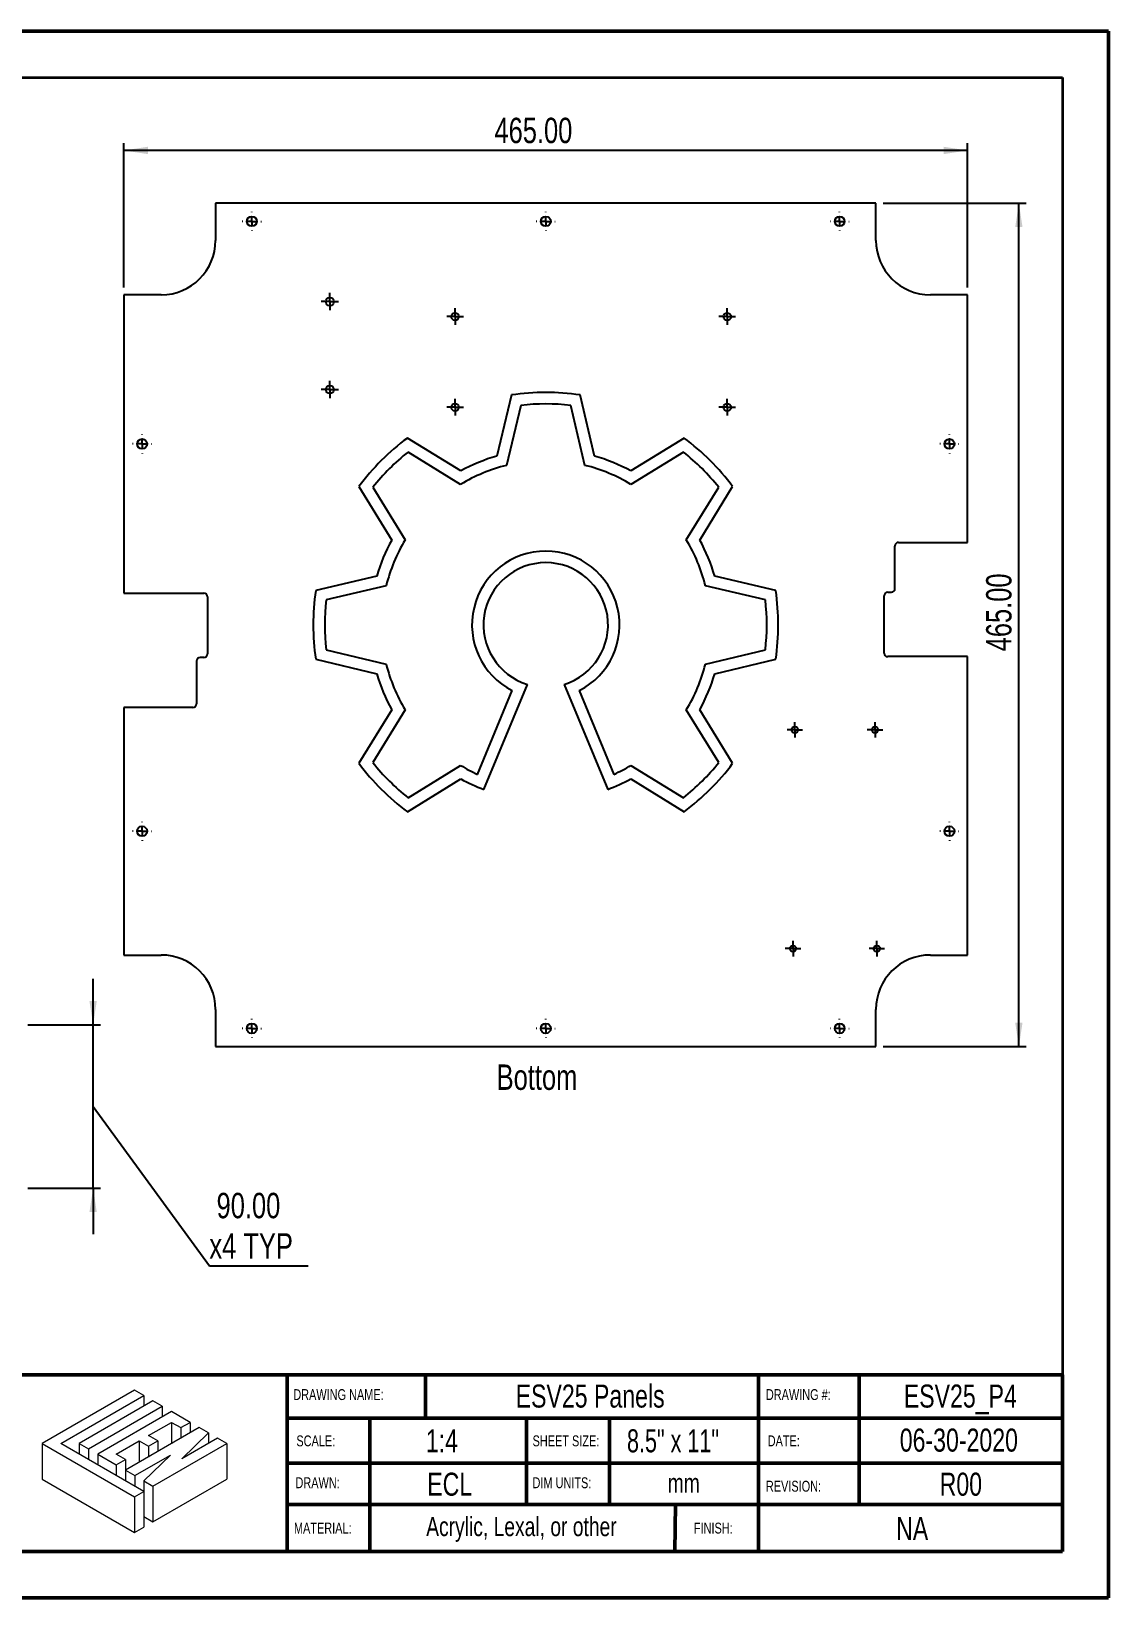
# Model space of a CAD drawing. Header units: millimetres. Extents: x 0 to 279, y 0 to 216.
# Drawn here: x 130.9 to 279.4, y 0 to 215.9 of the extents above; entities that cross this region are included whole.
import ezdxf

# ---------------------------------------------------------------- set-up
doc = ezdxf.new("R2010")
doc.units = ezdxf.units.MM
for name, color, linetype in [('PAGE_BORDER', 7, 'Continuous'), ('TITLE_BLOCK_BORDER', 7, 'Continuous'), ('TITLE_BLOCK_TEXT', 8, 'Continuous')]:
    doc.layers.add(name, color=color, linetype=linetype)
doc.styles.add('SLDTEXTSTYLE0', font='TXT', dxfattribs={"width": 0.75})
doc.styles.add('SLDTEXTSTYLE2', font='TXT', dxfattribs={"width": 0.7})
doc.dimstyles.new('SLDDIMSTYLE0', dxfattribs={"dimtxt": 3.5, "dimasz": 3.302, "dimexe": 0, "dimexo": 0.0625, "dimgap": 0.875, "dimtad": 1, "dimlfac": 4, "dimrnd": 1e-09, "dimzin": 4, "dimdsep": 46, "dimtxsty": 'SLDTEXTSTYLE0', "dimsah": 1, "dimcen": 0.09, "dimadec": 0, "dimazin": 1, "dimtfac": 1, "dimtofl": 0, "dimtmove": 0, "dimatfit": 3, "dimfxl": 1, "dimfrac": 2, "dimtolj": 1, "dimtzin": 12, "dimarcsym": 0})
doc.dimstyles.new('SLDDIMSTYLE1', dxfattribs={"dimtxt": 3.5, "dimasz": 3.302, "dimexe": 0, "dimexo": 0.0625, "dimgap": 0.875, "dimtad": 1, "dimlfac": 4, "dimrnd": 1e-09, "dimzin": 4, "dimdsep": 46, "dimtxsty": 'SLDTEXTSTYLE0', "dimsah": 1, "dimcen": 0.09, "dimadec": 0, "dimazin": 1, "dimtfac": 1, "dimtmove": 0, "dimatfit": 0, "dimfxl": 1, "dimfrac": 2, "dimtolj": 1, "dimtzin": 12, "dimarcsym": 0})

# ---------------------------------------------------------------- blocks, each defined once
blk = doc.blocks.new('Lien3D Logo')
at = {"color": 7, "linetype": 'Continuous', "lineweight": 18}
for p, q in [((10.61, 16.33), (0, 10.21)), ((11.67, 15.71), (10.61, 16.33)), ((2.13, 10.21), (11.67, 15.71)), ((12.73, 15.1), (4.26, 10.21)), ((5.32, 9.59), (13.8, 14.49)), ((11.67, 15.71), (11.67, 14.49)), ((13.8, 14.49), (12.73, 15.1)), ((13.8, 14.49), (13.8, 13.26)), ((14.86, 13.87), (6.38, 8.98)), ((12.22, 11.12), (14.86, 12.64)), ((16.99, 12.64), (14.86, 13.87)), ((14.86, 12.64), (15.93, 12.03)), ((14.86, 12.64), (14.86, 10.19)), ((15.93, 12.03), (16.99, 12.64)), ((16.99, 12.64), (16.99, 11.42)), ((18.05, 12.03), (9.57, 7.13)), ((13.28, 10.5), (12.22, 11.12)), ((15.93, 12.03), (15.93, 10.8)), ((16.04, 8.45), (19.12, 11.42)), ((20.15, 10.82), (16.04, 8.45)), ((19.12, 11.42), (18.05, 12.03)), ((19.12, 11.42), (19.12, 10.22)), ((21.21, 10.21), (20.15, 10.82)), ((0, 10.21), (0, 6.12)), ((0, 10.21), (10.61, 4.08)), ((11.67, 4.7), (2.13, 10.21)), ((4.26, 10.21), (4.26, 8.98)), ((4.26, 10.21), (5.32, 9.59)), ((5.32, 9.59), (5.32, 8.36)), ((8.51, 8.98), (11.15, 10.5)), ((11.15, 10.5), (12.22, 9.89)), ((11.15, 10.5), (11.15, 8.05)), ((12.22, 9.89), (13.28, 10.5)), ((12.22, 9.89), (12.22, 8.66)), ((12.73, 5.31), (21.21, 10.21)), ((13.28, 10.5), (13.28, 9.28)), ((21.21, 10.21), (21.21, 6.12)), ((6.38, 8.98), (8.51, 7.75)), ((6.38, 8.98), (6.38, 7.75)), ((9.57, 8.36), (8.51, 8.98)), ((8.51, 7.75), (9.57, 8.36)), ((8.51, 7.75), (8.51, 6.52)), ((9.57, 8.36), (9.57, 7.13)), ((10.64, 6.52), (14.75, 8.89)), ((14.75, 8.89), (11.67, 5.93)), ((0, 6.12), (10.61, 0)), ((9.57, 7.13), (10.64, 6.52)), ((9.57, 7.13), (9.57, 5.91)), ((10.64, 6.52), (10.64, 5.29)), ((11.67, 5.93), (12.73, 5.31)), ((11.67, 5.93), (11.67, 4.7)), ((12.73, 1.23), (21.21, 6.12)), ((10.61, 4.08), (11.67, 4.7)), ((10.61, 4.08), (10.61, 0)), ((11.67, 4.7), (11.67, 0.61)), ((12.73, 5.31), (12.73, 1.23)), ((11.67, 1.84), (12.73, 1.23)), ((10.61, 0), (11.67, 0.61))]:
    blk.add_line(p, q, dxfattribs=at)
blk = doc.blocks.new('_D')
at = {"layer": 'TITLE_BLOCK_BORDER'}
for p, q in [((248.33, 192.21), (268.03, 192.21)), ((267.03, 75.96), (267.03, 192.21)), ((248.33, 75.96), (268.03, 75.96))]:
    blk.add_line(p, q, dxfattribs=at)
for points in [[(267.03, 192.21), (266.52, 188.91), (267.53, 188.91)], [(267.03, 75.96), (267.53, 79.26), (266.52, 79.26)]]:
    blk.add_solid(points, dxfattribs=at)
at = {"layer": 'TITLE_BLOCK_BORDER', "insert": (262.51, 130.44), "char_height": 3.5, "attachment_point": 1, "rotation": 90, "style": 'SLDTEXTSTYLE0'}
blk.add_mtext('465.00', dxfattribs=at)
blk = doc.blocks.new('_D_1')
at = {"layer": 'TITLE_BLOCK_BORDER'}
for p, q in [((143.71, 180.58), (143.71, 200.48)), ((259.96, 199.48), (143.71, 199.48)), ((259.96, 180.58), (259.96, 200.48))]:
    blk.add_line(p, q, dxfattribs=at)
for points in [[(143.71, 199.48), (147.01, 198.97), (147.01, 199.99)], [(259.96, 199.48), (256.65, 199.99), (256.65, 198.97)]]:
    blk.add_solid(points, dxfattribs=at)
at = {"layer": 'TITLE_BLOCK_BORDER', "insert": (194.76, 203.99), "char_height": 3.5, "attachment_point": 1, "style": 'SLDTEXTSTYLE0'}
blk.add_mtext('465.00', dxfattribs=at)
blk = doc.blocks.new('SW_CENTERMARKSYMBOL_0')
at = {"layer": 'TITLE_BLOCK_BORDER', "color": 0}
for p, q in [((-1.25, 0), (-1.3125, 0)), ((0, 0), (-0.625, 0)), ((0, 1.25), (0, 1.3125)), ((0, 0), (0, 0.625)), ((0, 0), (0, -0.625)), ((0, 0), (0.625, 0)), ((1.25, 0), (1.3125, 0)), ((0, -1.25), (0, -1.3125))]:
    blk.add_line(p, q, dxfattribs=at)
blk = doc.blocks.new('SW_CENTERMARKSYMBOL_1')
at = {"layer": 'TITLE_BLOCK_BORDER', "color": 0}
for p, q in [((-1.25, 0), (-1.3125, 0)), ((0, 0), (-0.625, 0)), ((0, 1.25), (0, 1.3125)), ((0, 0), (0, 0.625)), ((0, 0), (0, -0.625)), ((0, 0), (0.625, 0)), ((1.25, 0), (1.3125, 0)), ((0, -1.25), (0, -1.3125))]:
    blk.add_line(p, q, dxfattribs=at)
blk = doc.blocks.new('SW_CENTERMARKSYMBOL_2')
at = {"layer": 'TITLE_BLOCK_BORDER', "color": 0}
for p, q in [((-1.25, 0), (-1.3125, 0)), ((0, 0), (-0.625, 0)), ((0, 1.25), (0, 1.3125)), ((0, 0), (0, 0.625)), ((0, 0), (0, -0.625)), ((0, 0), (0.625, 0)), ((1.25, 0), (1.3125, 0)), ((0, -1.25), (0, -1.3125))]:
    blk.add_line(p, q, dxfattribs=at)
blk = doc.blocks.new('SW_CENTERMARKSYMBOL_3')
at = {"layer": 'TITLE_BLOCK_BORDER', "color": 0}
for p, q in [((-1.25, 0), (-1.3125, 0)), ((0, 0), (-0.625, 0)), ((0, 1.25), (0, 1.3125)), ((0, 0), (0, 0.625)), ((0, 0), (0, -0.625)), ((0, 0), (0.625, 0)), ((1.25, 0), (1.3125, 0)), ((0, -1.25), (0, -1.3125))]:
    blk.add_line(p, q, dxfattribs=at)
blk = doc.blocks.new('SW_CENTERMARKSYMBOL_4')
at = {"layer": 'TITLE_BLOCK_BORDER', "color": 0}
for p, q in [((-1.25, 0), (-1.3125, 0)), ((0, 0), (-0.625, 0)), ((0, 1.25), (0, 1.3125)), ((0, 0), (0, 0.625)), ((0, 0), (0, -0.625)), ((0, 0), (0.625, 0)), ((1.25, 0), (1.3125, 0)), ((0, -1.25), (0, -1.3125))]:
    blk.add_line(p, q, dxfattribs=at)
blk = doc.blocks.new('SW_CENTERMARKSYMBOL_5')
at = {"layer": 'TITLE_BLOCK_BORDER', "color": 0}
for p, q in [((-1.25, 0), (-1.3125, 0)), ((0, 0), (-0.625, 0)), ((0, 1.25), (0, 1.3125)), ((0, 0), (0, 0.625)), ((0, 0), (0, -0.625)), ((0, 0), (0.625, 0)), ((1.25, 0), (1.3125, 0)), ((0, -1.25), (0, -1.3125))]:
    blk.add_line(p, q, dxfattribs=at)
blk = doc.blocks.new('SW_CENTERMARKSYMBOL_6')
at = {"layer": 'TITLE_BLOCK_BORDER', "color": 0}
for p, q in [((-1.25, 0), (-1.3125, 0)), ((0, 0), (-0.625, 0)), ((0, 1.25), (0, 1.3125)), ((0, 0), (0, 0.625)), ((0, 0), (0, -0.625)), ((0, 0), (0.625, 0)), ((1.25, 0), (1.3125, 0)), ((0, -1.25), (0, -1.3125))]:
    blk.add_line(p, q, dxfattribs=at)
blk = doc.blocks.new('SW_CENTERMARKSYMBOL_7')
at = {"layer": 'TITLE_BLOCK_BORDER', "color": 0}
for p, q in [((-1.25, 0), (-1.3125, 0)), ((0, 0), (-0.625, 0)), ((0, 1.25), (0, 1.3125)), ((0, 0), (0, 0.625)), ((0, 0), (0, -0.625)), ((0, 0), (0.625, 0)), ((1.25, 0), (1.3125, 0)), ((0, -1.25), (0, -1.3125))]:
    blk.add_line(p, q, dxfattribs=at)
blk = doc.blocks.new('SW_CENTERMARKSYMBOL_8')
at = {"layer": 'TITLE_BLOCK_BORDER', "color": 0}
for p, q in [((-1.25, 0), (-1.3125, 0)), ((0, 0), (-0.625, 0)), ((0, 1.25), (0, 1.3125)), ((0, 0), (0, 0.625)), ((0, 0), (0, -0.625)), ((0, 0), (0.625, 0)), ((1.25, 0), (1.3125, 0)), ((0, -1.25), (0, -1.3125))]:
    blk.add_line(p, q, dxfattribs=at)
blk = doc.blocks.new('SW_CENTERMARKSYMBOL_9')
at = {"layer": 'TITLE_BLOCK_BORDER', "color": 0}
for p, q in [((-1.25, 0), (-1.3125, 0)), ((0, 0), (-0.625, 0)), ((0, 1.25), (0, 1.3125)), ((0, 0), (0, 0.625)), ((0, 0), (0, -0.625)), ((0, 0), (0.625, 0)), ((1.25, 0), (1.3125, 0)), ((0, -1.25), (0, -1.3125))]:
    blk.add_line(p, q, dxfattribs=at)
blk = doc.blocks.new('SW_CENTERMARKSYMBOL_10')
at = {"layer": 'TITLE_BLOCK_BORDER', "color": 0}
for p, q in [((-0.625, 0), (-1.1875, 0)), ((0, 0), (-0.625, 0)), ((0, 0.625), (0, 1.1875)), ((0, 0), (0, 0.625)), ((0, 0), (0, -0.625)), ((0, 0), (0.625, 0)), ((0.625, 0), (1.1875, 0)), ((0, -0.625), (0, -1.1875))]:
    blk.add_line(p, q, dxfattribs=at)
blk = doc.blocks.new('SW_CENTERMARKSYMBOL_11')
at = {"layer": 'TITLE_BLOCK_BORDER', "color": 0}
for p, q in [((-0.625, 0), (-1.15, 0)), ((0, 0), (-0.625, 0)), ((0, 0.625), (0, 1.15)), ((0, 0), (0, 0.625)), ((0, 0), (0, -0.625)), ((0, 0), (0.625, 0)), ((0.625, 0), (1.15, 0)), ((0, -0.625), (0, -1.15))]:
    blk.add_line(p, q, dxfattribs=at)
blk = doc.blocks.new('SW_CENTERMARKSYMBOL_12')
at = {"layer": 'TITLE_BLOCK_BORDER', "color": 0}
for p, q in [((-0.625, 0), (-1.1875, 0)), ((0, 0), (-0.625, 0)), ((0, 0.625), (0, 1.1875)), ((0, 0), (0, 0.625)), ((0, 0), (0, -0.625)), ((0, 0), (0.625, 0)), ((0.625, 0), (1.1875, 0)), ((0, -0.625), (0, -1.1875))]:
    blk.add_line(p, q, dxfattribs=at)
blk = doc.blocks.new('SW_CENTERMARKSYMBOL_13')
at = {"layer": 'TITLE_BLOCK_BORDER', "color": 0}
for p, q in [((-0.625, 0), (-1.15, 0)), ((0, 0), (-0.625, 0)), ((0, 0.625), (0, 1.15)), ((0, 0), (0, 0.625)), ((0, 0), (0, -0.625)), ((0, 0), (0.625, 0)), ((0.625, 0), (1.15, 0)), ((0, -0.625), (0, -1.15))]:
    blk.add_line(p, q, dxfattribs=at)
blk = doc.blocks.new('SW_CENTERMARKSYMBOL_14')
at = {"layer": 'TITLE_BLOCK_BORDER', "color": 0}
for p, q in [((-0.625, 0), (-1.15, 0)), ((0, 0), (-0.625, 0)), ((0, 0.625), (0, 1.15)), ((0, 0), (0, 0.625)), ((0, 0), (0, -0.625)), ((0, 0), (0.625, 0)), ((0.625, 0), (1.15, 0)), ((0, -0.625), (0, -1.15))]:
    blk.add_line(p, q, dxfattribs=at)
blk = doc.blocks.new('SW_CENTERMARKSYMBOL_15')
at = {"layer": 'TITLE_BLOCK_BORDER', "color": 0}
for p, q in [((-0.625, 0), (-1.15, 0)), ((0, 0), (-0.625, 0)), ((0, 0.625), (0, 1.15)), ((0, 0), (0, 0.625)), ((0, 0), (0, -0.625)), ((0, 0), (0.625, 0)), ((0.625, 0), (1.15, 0)), ((0, -0.625), (0, -1.15))]:
    blk.add_line(p, q, dxfattribs=at)
blk = doc.blocks.new('SW_CENTERMARKSYMBOL_16')
at = {"layer": 'TITLE_BLOCK_BORDER', "color": 0}
for p, q in [((-0.625, 0), (-1.0625, 0)), ((0, 0), (-0.625, 0)), ((0, 0.625), (0, 1.0625)), ((0, 0), (0, 0.625)), ((0, 0), (0, -0.625)), ((0, 0), (0.625, 0)), ((0.625, 0), (1.0625, 0)), ((0, -0.625), (0, -1.0625))]:
    blk.add_line(p, q, dxfattribs=at)
blk = doc.blocks.new('SW_CENTERMARKSYMBOL_17')
at = {"layer": 'TITLE_BLOCK_BORDER', "color": 0}
for p, q in [((-0.625, 0), (-1.0625, 0)), ((0, 0), (-0.625, 0)), ((0, 0.625), (0, 1.0625)), ((0, 0), (0, 0.625)), ((0, 0), (0, -0.625)), ((0, 0), (0.625, 0)), ((0.625, 0), (1.0625, 0)), ((0, -0.625), (0, -1.0625))]:
    blk.add_line(p, q, dxfattribs=at)
blk = doc.blocks.new('SW_CENTERMARKSYMBOL_18')
at = {"layer": 'TITLE_BLOCK_BORDER', "color": 0}
for p, q in [((-0.625, 0), (-1.0625, 0)), ((0, 0), (-0.625, 0)), ((0, 0.625), (0, 1.0625)), ((0, 0), (0, 0.625)), ((0, 0), (0, -0.625)), ((0, 0), (0.625, 0)), ((0.625, 0), (1.0625, 0)), ((0, -0.625), (0, -1.0625))]:
    blk.add_line(p, q, dxfattribs=at)
blk = doc.blocks.new('SW_CENTERMARKSYMBOL_19')
at = {"layer": 'TITLE_BLOCK_BORDER', "color": 0}
for p, q in [((-0.625, 0), (-1.0625, 0)), ((0, 0), (-0.625, 0)), ((0, 0.625), (0, 1.0625)), ((0, 0), (0, 0.625)), ((0, 0), (0, -0.625)), ((0, 0), (0.625, 0)), ((0.625, 0), (1.0625, 0)), ((0, -0.625), (0, -1.0625))]:
    blk.add_line(p, q, dxfattribs=at)
blk = doc.blocks.new('_D_2')
at = {"layer": 'TITLE_BLOCK_BORDER'}
for p, q in [((139.46, 78.95), (139.46, 85.3)), ((130.46, 78.95), (140.46, 78.95)), ((139.46, 56.45), (139.46, 78.95)), ((139.46, 67.7), (155.48, 45.73)), ((130.46, 56.45), (140.46, 56.45)), ((139.46, 56.45), (139.46, 50.1)), ((155.48, 45.73), (169.11, 45.73))]:
    blk.add_line(p, q, dxfattribs=at)
for points in [[(139.46, 78.95), (139.96, 82.25), (138.95, 82.25)], [(139.46, 56.45), (138.95, 53.14), (139.96, 53.14)]]:
    blk.add_solid(points, dxfattribs=at)
at = {"layer": 'TITLE_BLOCK_BORDER', "char_height": 3.5, "attachment_point": 1, "style": 'SLDTEXTSTYLE0'}
for s, insert in [('90.00', (156.47, 55.8)), ('x4 TYP', (155.48, 50.24))]:
    blk.add_mtext(s, dxfattribs=dict(at, insert=insert))

msp = doc.modelspace()

# ---------------------------------------------------------------- linework, layer by layer
at = {"color": 7, "linetype": 'Continuous', "lineweight": 50}
for p, q in [((0, 215.9), (279.4, 215.9)), ((279.4, 0), (279.4, 215.9)), ((0, 0), (279.4, 0))]:
    msp.add_line(p, q, dxfattribs=at)
at = {"color": 7, "linetype": 'Continuous', "lineweight": 25}
for p, q in [((156.3318, 192.2089), (156.3318, 187.0839)), ((247.3318, 192.2089), (156.3318, 192.2089)), ((247.3318, 187.0839), (247.3318, 192.2089)), ((143.7068, 179.5839), (143.7068, 138.4589)), ((148.8318, 179.5839), (143.7068, 179.5839)), ((259.9568, 179.5839), (254.8318, 179.5839)), ((259.9568, 145.4589), (259.9568, 179.5839)), ((197.1061, 165.7772), (195.1019, 157.3618)), ((198.3971, 164.3458), (196.4269, 156.0731)), ((207.2366, 156.0731), (205.2664, 164.3458)), ((208.5616, 157.3618), (206.5574, 165.7772)), ((190.1305, 155.3026), (182.7627, 159.836)), ((220.9008, 159.836), (213.5331, 155.3026)), ((190.1048, 153.4544), (182.862, 157.9109)), ((220.8015, 157.9109), (213.5587, 153.4544)), ((176.0796, 153.1529), (180.6131, 145.7851)), ((178.0047, 153.0536), (182.4612, 145.8108)), ((221.2023, 145.8108), (225.6588, 153.0536)), ((223.0505, 145.7851), (227.5839, 153.1529)), ((249.9568, 139.0839), (249.9568, 144.9589)), ((250.4568, 145.4589), (259.9568, 145.4589)), ((178.5538, 140.8137), (170.1384, 138.8095)), ((233.5251, 138.8095), (225.1097, 140.8137)), ((143.7068, 138.4589), (154.7068, 138.4589)), ((179.8425, 139.4887), (171.5698, 137.5185)), ((232.0937, 137.5185), (223.821, 139.4887)), ((248.9568, 138.5839), (249.4568, 138.5839)), ((155.2068, 137.9589), (155.2068, 130.0839)), ((248.4568, 130.2089), (248.4568, 138.0839)), ((154.7068, 129.5839), (154.2068, 129.5839)), ((171.5698, 130.6492), (179.8425, 128.679)), ((223.821, 128.679), (232.0937, 130.6492)), ((259.9568, 129.7089), (248.9568, 129.7089)), ((259.9568, 88.5839), (259.9568, 129.7089)), ((153.7068, 129.0839), (153.7068, 123.2089)), ((170.1384, 129.3582), (178.5538, 127.354)), ((225.1097, 127.354), (233.5251, 129.3582)), ((193.2972, 111.4054), (199.2953, 125.886)), ((204.3683, 125.886), (210.3664, 111.4054)), ((192.4384, 113.4804), (197.2189, 125.0216)), ((206.4446, 125.0216), (211.2252, 113.4804)), ((143.7068, 122.7089), (143.7068, 88.5839)), ((153.2068, 122.7089), (143.7068, 122.7089)), ((180.6131, 122.3826), (176.0796, 115.0148)), ((182.4612, 122.3569), (178.0047, 115.1141)), ((225.6588, 115.1141), (221.2023, 122.3569)), ((227.5839, 115.0148), (223.0505, 122.3826)), ((182.862, 110.2568), (190.1048, 114.7133)), ((213.5587, 114.7133), (220.8015, 110.2568)), ((182.7627, 108.3317), (190.1305, 112.8652)), ((213.5331, 112.8652), (220.9008, 108.3317)), ((143.7068, 88.5839), (148.8318, 88.5839)), ((254.8318, 88.5839), (259.9568, 88.5839)), ((156.3318, 81.0839), (156.3318, 75.9589)), ((247.3318, 75.9589), (247.3318, 81.0839)), ((156.3318, 75.9589), (247.3318, 75.9589))]:
    msp.add_line(p, q, dxfattribs=at)
for centre, radius in [((161.3318, 189.7089), 0.6875), ((201.8318, 189.7089), 0.6875), ((242.3318, 189.7089), 0.6875), ((172.0818, 178.6464), 0.5625), ((189.3318, 176.5839), 0.525), ((226.8318, 176.5839), 0.525), ((172.0818, 166.5214), 0.5625), ((189.3318, 164.0839), 0.525), ((226.8318, 164.0839), 0.525), ((146.2068, 159.0214), 0.6875), ((257.4568, 159.0214), 0.6875), ((236.1568, 119.6264), 0.4375), ((247.2068, 119.6264), 0.4375), ((146.2068, 105.6464), 0.6875), ((257.4568, 105.6464), 0.6875), ((235.9068, 89.4589), 0.4375), ((247.4568, 89.4589), 0.4375), ((161.3318, 78.4589), 0.6875), ((201.8318, 78.4589), 0.6875), ((242.3318, 78.4589), 0.6875)]:
    msp.add_circle(centre, radius, dxfattribs=at)
for centre, radius, start, end in [((148.8318, 187.0839), 7.5, 270, 360), ((254.8318, 187.0839), 7.5, 180, 270), ((201.8318, 134.0839), 32.0438, 81.519416, 98.480584), ((201.8318, 134.0839), 30.4563, 83.524831, 96.475169), ((201.8318, 134.0839), 32.0438, 126.519416, 143.480584), ((201.8318, 134.0839), 32.0438, 36.519416, 53.480584), ((201.8318, 134.0839), 30.4563, 128.524831, 141.475169), ((201.8318, 134.0839), 30.4563, 38.524831, 51.475169), ((201.8318, 134.0839), 22.6438, 103.809237, 121.190763), ((201.8318, 134.0839), 24.2313, 106.124964, 118.875036), ((201.8318, 134.0839), 22.6438, 58.809237, 76.190763), ((201.8318, 134.0839), 24.2313, 61.124964, 73.875036), ((201.8318, 134.0839), 24.2313, 151.124964, 163.875036), ((201.8318, 134.0839), 22.6438, 148.809237, 166.190763), ((201.8318, 134.0839), 22.6438, 13.809237, 31.190763), ((201.8318, 134.0839), 24.2313, 16.124964, 28.875036), ((250.4568, 144.9589), 0.5, 90, 180), ((201.8318, 134.0839), 10.1688, 296.976935, 243.023065), ((201.8318, 134.0839), 8.5812, 287.192658, 252.807342), ((154.7068, 137.9589), 0.5, 0, 90), ((201.8318, 134.0839), 32.0438, 171.519416, 188.480584), ((201.8318, 134.0839), 32.0438, 351.519416, 8.480584), ((248.9568, 138.0839), 0.5, 90, 180), ((249.4568, 139.0839), 0.5, 270, 0), ((201.8318, 134.0839), 30.4563, 173.524831, 186.475169), ((201.8318, 134.0839), 30.4563, 353.524831, 6.475169), ((154.2068, 129.0839), 0.5, 90, 180), ((154.7068, 130.0839), 0.5, 270, 0), ((248.9568, 130.2089), 0.5, 180, 270), ((201.8318, 134.0839), 22.6438, 193.809237, 211.190763), ((201.8318, 134.0839), 22.6438, 328.809237, 346.190763), ((201.8318, 134.0839), 24.2313, 196.124964, 208.875036), ((201.8318, 134.0839), 24.2313, 331.124964, 343.875036), ((153.2068, 123.2089), 0.5, 270, 0), ((201.8318, 134.0839), 32.0438, 216.519416, 233.480584), ((201.8318, 134.0839), 30.4563, 218.524831, 231.475169), ((201.8318, 134.0839), 22.6438, 238.809237, 245.491152), ((201.8318, 134.0839), 22.6438, 294.508848, 301.190763), ((201.8318, 134.0839), 30.4563, 308.524831, 321.475169), ((201.8318, 134.0839), 32.0438, 306.519416, 323.480584), ((201.8318, 134.0839), 24.2312, 241.124964, 249.37719), ((201.8318, 134.0839), 24.2312, 290.62281, 298.875036), ((148.8318, 81.0839), 7.5, 0, 90), ((254.8318, 81.0839), 7.5, 90, 180)]:
    msp.add_arc(centre, radius, start, end, dxfattribs=at)
at = {"layer": 'PAGE_BORDER', "lineweight": 35}
for p, q in [((6.35, 209.55), (273.05, 209.55)), ((273.05, 209.55), (273.05, 6.35)), ((6.35, 6.35), (273.05, 6.35))]:
    msp.add_line(p, q, dxfattribs=at)
at = {"layer": 'TITLE_BLOCK_BORDER', "lineweight": 50}
for p, q in [((166.1797, 30.7079), (123.0873, 30.7079)), ((166.1797, 30.7079), (166.1797, 6.35)), ((273.05, 30.7079), (166.1797, 30.7079)), ((185.238, 30.7079), (185.238, 24.7778)), ((231.1258, 30.7079), (231.1258, 6.35)), ((245.0295, 30.7079), (245.0295, 12.839)), ((273.05, 30.7079), (273.05, 6.35)), ((273.05, 24.7327), (166.1797, 24.7327)), ((177.6057, 24.7327), (177.6057, 6.35)), ((199.1605, 24.7327), (199.1605, 12.839)), ((210.638, 24.7327), (210.638, 12.839)), ((273.05, 18.5181), (166.1797, 18.5181)), ((166.3596, 12.839), (273.05, 12.839)), ((219.7048, 12.839), (219.6149, 6.35)), ((166.1797, 6.35), (123.0873, 6.35)), ((166.1797, 6.35), (273.05, 6.35))]:
    msp.add_line(p, q, dxfattribs=at)

# ---------------------------------------------------------------- block references
at = {"layer": 'TITLE_BLOCK_BORDER'}
for name, p in [('SW_CENTERMARKSYMBOL_3', (161.3318, 189.7089)), ('SW_CENTERMARKSYMBOL_5', (201.8318, 189.7089)), ('SW_CENTERMARKSYMBOL_1', (242.3318, 189.7089)), ('SW_CENTERMARKSYMBOL_12', (172.0818, 178.6464)), ('SW_CENTERMARKSYMBOL_13', (189.3318, 176.5839)), ('SW_CENTERMARKSYMBOL_15', (226.8318, 176.5839)), ('SW_CENTERMARKSYMBOL_10', (172.0818, 166.5214)), ('SW_CENTERMARKSYMBOL_14', (189.3318, 164.0839)), ('SW_CENTERMARKSYMBOL_11', (226.8318, 164.0839)), ('SW_CENTERMARKSYMBOL_7', (146.2068, 159.0214)), ('SW_CENTERMARKSYMBOL_8', (257.4568, 159.0214)), ('SW_CENTERMARKSYMBOL_17', (236.1568, 119.6264)), ('SW_CENTERMARKSYMBOL_18', (247.2068, 119.6264)), ('SW_CENTERMARKSYMBOL_6', (146.2068, 105.6464)), ('SW_CENTERMARKSYMBOL_9', (257.4568, 105.6464)), ('SW_CENTERMARKSYMBOL_19', (235.9068, 89.4589)), ('SW_CENTERMARKSYMBOL_16', (247.4568, 89.4589)), ('SW_CENTERMARKSYMBOL_4', (161.3318, 78.4589)), ('SW_CENTERMARKSYMBOL_2', (201.8318, 78.4589)), ('SW_CENTERMARKSYMBOL_0', (242.3318, 78.4589))]:
    msp.add_blockref(name, p, dxfattribs=at)
at = {"layer": 'TITLE_BLOCK_BORDER', "xscale": 1.2, "yscale": 1.2, "zscale": 1.2}
msp.add_blockref('Lien3D Logo', (132.4321, 8.9975), dxfattribs=at)

# ---------------------------------------------------------------- texts
at = {"layer": 'TITLE_BLOCK_BORDER', "style": 'SLDTEXTSTYLE0'}
for s, insert, char_height, attachment_point in [('Bottom', (195.0654, 73.4929), 3.5, 1), ('ESV25 Panels', (207.9468, 29.3771), 3.175, 2), ('ESV25_P4', (258.9573, 29.3771), 3.175, 2), ('06-30-2020', (258.7556, 23.3056), 3.175, 2), ('ECL', (188.5933, 17.2296), 3.175, 2), ('R00', (259.0329, 17.2296), 3.175, 2), ('mm', (220.8483, 17.1122), 2.64583, 2), ('Acrylic, Lexal, or other', (198.4812, 11.1287), 2.645833, 2), ('NA', (252.3244, 11.1053), 3.175, 2)]:
    msp.add_mtext(s, dxfattribs=dict(at, insert=insert, char_height=char_height, attachment_point=attachment_point))
at = {"layer": 'TITLE_BLOCK_TEXT', "attachment_point": 1}
for s, insert, char_height, style in [('DRAWING NAME:', (167.0419, 28.7409), 1.5, 'SLDTEXTSTYLE0'), ('DRAWING #:', (232.1641, 28.7457), 1.5, 'SLDTEXTSTYLE0'), ('SCALE:', (167.4667, 22.3605), 1.5, 'SLDTEXTSTYLE0'), ('1:4', (185.2995, 23.2125), 3.175, 'SLDTEXTSTYLE0'), ('SHEET SIZE:', (200.0126, 22.3605), 1.5, 'SLDTEXTSTYLE0'), ('8.5" x 11"', (213.0235, 23.2125), 3.175, 'SLDTEXTSTYLE2'), ('DATE:', (232.4175, 22.3605), 1.5, 'SLDTEXTSTYLE0'), ('DRAWN:', (167.3439, 16.5911), 1.5, 'SLDTEXTSTYLE0'), ('DIM UNITS:', (200.0083, 16.5911), 1.5, 'SLDTEXTSTYLE0'), ('REVISION:', (232.1641, 16.1111), 1.5, 'SLDTEXTSTYLE0'), ('MATERIAL:', (167.1307, 10.3416), 1.5, 'SLDTEXTSTYLE0'), ('FINISH:', (222.2447, 10.3416), 1.5, 'SLDTEXTSTYLE0')]:
    msp.add_mtext(s, dxfattribs=dict(at, insert=insert, char_height=char_height, style=style))

# ---------------------------------------------------------------- dimensions: what is measured, and where the dimension line sits
at = {"layer": 'TITLE_BLOCK_BORDER'}
dim = msp.add_linear_dim(base=(143.7068, 199.4804), p1=(259.9568, 179.5839), p2=(143.7068, 179.5839), dimstyle='SLDDIMSTYLE0', dxfattribs=at)
dim.commit()
dim.dimension.update_dxf_attribs({"geometry": '_D_1', "text_midpoint": (201.8763, 199.4804), "dimtype": 160})
dim = msp.add_linear_dim(base=(267.0251, 192.2089), p1=(247.3318, 75.9589), p2=(247.3318, 192.2089), angle=90, dimstyle='SLDDIMSTYLE0', dxfattribs=at)
dim.commit()
dim.dimension.update_dxf_attribs({"geometry": '_D', "text_midpoint": (267.0251, 137.5519), "dimtype": 160})
dim = msp.add_linear_dim(base=(139.4559, 78.9464), p1=(129.4559, 56.4464), p2=(129.4559, 78.9464), angle=90, text='<>\\Px4 TYP', dimstyle='SLDDIMSTYLE1', dxfattribs=at)
dim.commit()
dim.dimension.update_dxf_attribs({"geometry": '_D_2', "text_midpoint": (139.4559, 67.6964), "dimtype": 160})

doc.saveas('drawing.dxf')
